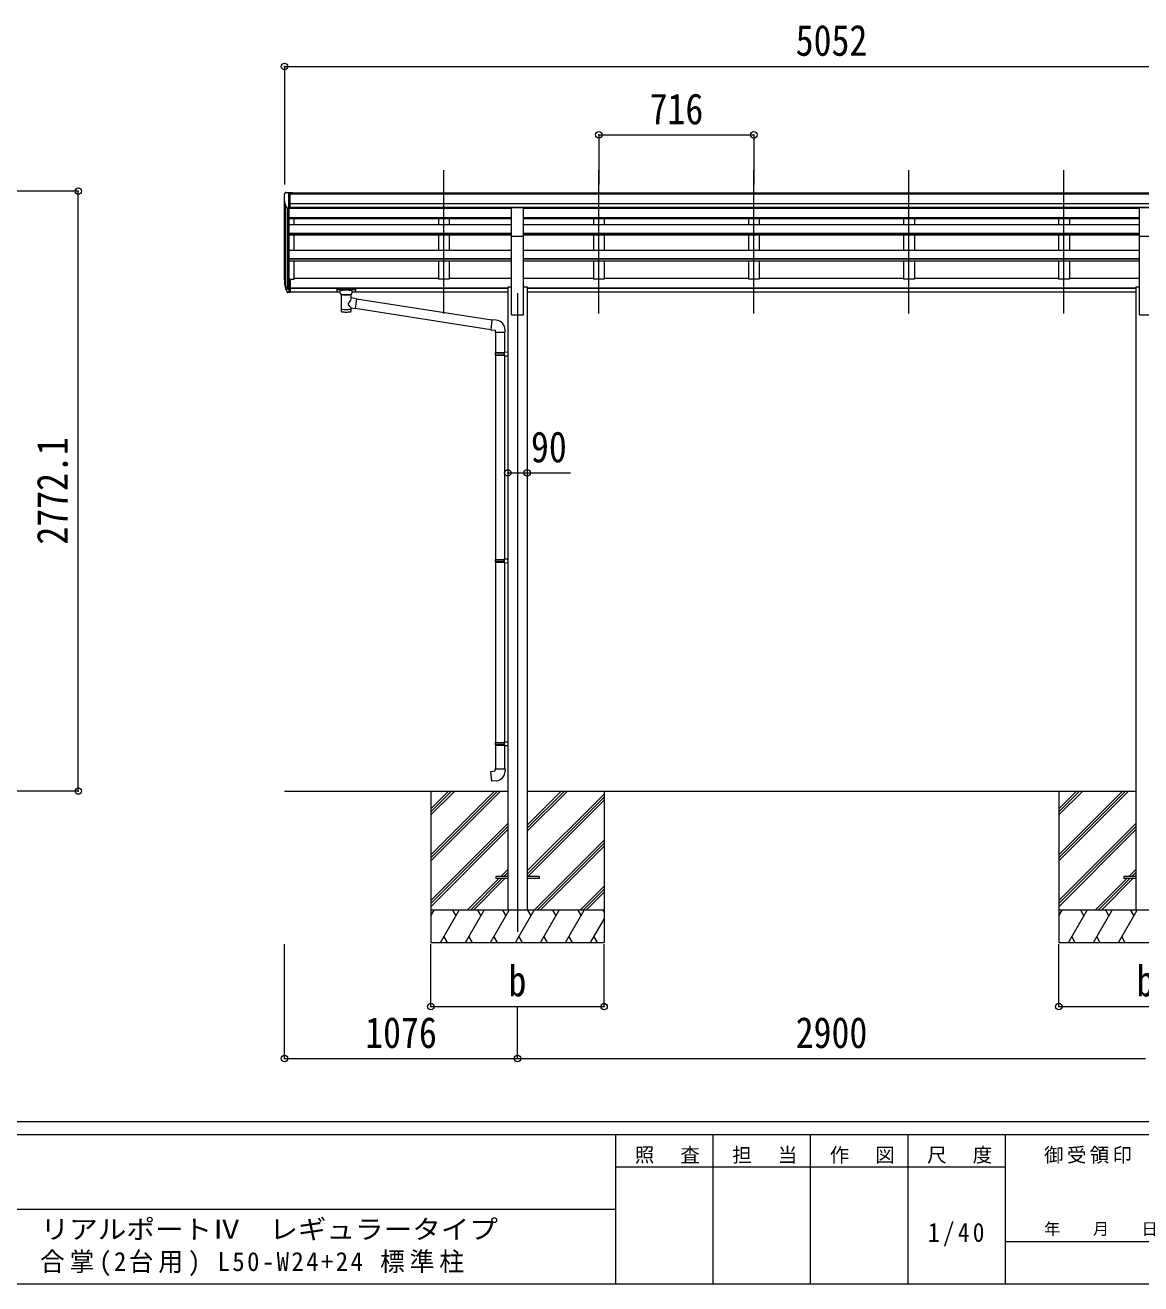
# Model space of a CAD drawing. Units: millimetres at full size. Extents: x -8385 to 8479, y -5853 to 5787.
# Drawn here: x 22 to 5174, y -5853 to -37 of the extents above; entities that cross this region are included whole.
import ezdxf
from ezdxf.enums import TextEntityAlignment as Align

# ---------------------------------------------------------------- set-up
doc = ezdxf.new("R2010")
doc.units = ezdxf.units.MM
doc.header["$LTSCALE"] = 30
doc.header["$PDMODE"] = 32
doc.header["$PDSIZE"] = 30
for name, color, linetype, lineweight in [('0-0_0', 7, 'Continuous', 9), ('0-1_本体', 4, 'Continuous', 9), ('0-2_部品', 7, 'Continuous', 9), ('0-8_PARTS2', 2, 'Continuous', 9), ('0-A_寸法', 6, 'Continuous', 9), ('F-0_240', 7, 'Continuous', 9)]:
    doc.layers.add(name, color=color, linetype=linetype, lineweight=lineweight)
doc.styles.add('ＭＳ ゴシック', font='')
doc.styles.get('ＭＳ ゴシック').set_extended_font_data('MS Gothic')

msp = doc.modelspace()

# ---------------------------------------------------------------- linework, layer by layer
at = {"layer": '0-0_0', "color": 6}
msp.add_line((267.9, -3575.54), (267.9, -803.44), dxfattribs=at)
at = {"layer": '0-0_0'}
for p, q in [((1219.71, -3575.54), (2250.51, -3575.54)), ((1895.71, -3575.54), (1895.71, -4275.54)), ((1895.71, -3869.72), (2189.89, -3575.54)), ((1895.71, -3883.86), (2204.03, -3575.54)), ((1895.71, -3898.01), (2218.17, -3575.54)), ((1895.71, -3685.88), (2006.04, -3575.54)), ((1895.71, -3671.73), (1991.9, -3575.54)), ((1895.71, -3657.59), (1977.75, -3575.54)), ((2340.91, -3575.54), (5150.51, -3575.54)), ((2340.91, -3761.17), (2526.54, -3575.54)), ((2340.91, -3747.03), (2512.4, -3575.54)), ((2340.91, -3732.89), (2498.25, -3575.54)), ((2340.91, -3945.02), (2695.71, -3590.22)), ((2340.91, -3959.16), (2695.71, -3604.37)), ((2695.71, -3575.54), (2695.71, -4275.54)), ((4795.71, -3575.54), (4795.71, -4275.54)), ((4795.71, -3869.72), (5089.89, -3575.54)), ((4795.71, -3883.86), (5104.03, -3575.54)), ((4795.71, -3898.01), (5118.17, -3575.54)), ((4795.71, -3685.88), (4906.04, -3575.54)), ((4795.71, -3671.73), (4891.9, -3575.54)), ((4795.71, -3657.59), (4877.75, -3575.54)), ((2343.17, -3971.04), (2695.71, -3618.51)), ((1895.71, -4081.85), (2250.51, -3727.06)), ((1895.71, -4095.99), (2250.51, -3741.2)), ((1895.71, -4110.14), (2250.51, -3755.34)), ((4795.71, -4081.85), (5150.51, -3727.06)), ((4795.71, -4095.99), (5150.51, -3741.2)), ((4795.71, -4110.14), (5150.51, -3755.34)), ((2372.51, -4125.54), (2695.71, -3802.35)), ((2386.66, -4125.54), (2695.71, -3816.5)), ((2400.8, -4125.54), (2695.71, -3830.64)), ((2218.65, -3971.04), (2250.51, -3939.19)), ((2232.79, -3971.04), (2250.51, -3953.33)), ((5118.65, -3971.04), (5150.51, -3939.19)), ((5132.79, -3971.04), (5150.51, -3953.33)), ((2064.15, -4125.54), (2209.65, -3980.04)), ((2078.29, -4125.54), (2223.79, -3980.04)), ((2092.43, -4125.54), (2237.93, -3980.04)), ((2246.93, -3971.04), (2250.51, -3967.47)), ((4964.15, -4125.54), (5109.65, -3980.04)), ((4978.29, -4125.54), (5123.79, -3980.04)), ((4992.43, -4125.54), (5137.93, -3980.04)), ((5146.93, -3971.04), (5150.51, -3967.47)), ((2584.65, -4125.54), (2695.71, -4014.49)), ((2598.79, -4125.54), (2695.71, -4028.63)), ((2612.93, -4125.54), (2695.71, -4042.77)), ((2695.71, -4125.54), (1895.71, -4125.54)), ((1895.71, -4153.05), (1911.59, -4125.54)), ((1940.45, -4275.54), (2027.06, -4125.54)), ((2012.06, -4151.52), (1997.06, -4125.54)), ((2055.92, -4275.54), (2142.53, -4125.54)), ((2127.52, -4151.53), (2112.52, -4125.54)), ((2171.39, -4275.54), (2258, -4125.54)), ((2243, -4151.53), (2227.99, -4125.54)), ((2286.86, -4275.54), (2373.47, -4125.54)), ((2358.47, -4151.53), (2343.46, -4125.54)), ((2402.33, -4275.54), (2488.94, -4125.54)), ((2473.94, -4151.53), (2458.94, -4125.54)), ((2517.8, -4275.54), (2604.41, -4125.54)), ((2574.41, -4125.54), (2589.41, -4151.53)), ((2689.88, -4125.54), (2695.71, -4135.64)), ((5595.71, -4125.54), (4795.71, -4125.54)), ((4795.71, -4153.05), (4811.59, -4125.54)), ((4840.45, -4275.54), (4927.06, -4125.54)), ((4912.06, -4151.52), (4897.06, -4125.54)), ((4955.92, -4275.54), (5042.53, -4125.54)), ((5027.52, -4151.53), (5012.52, -4125.54)), ((5071.39, -4275.54), (5158, -4125.54)), ((5143, -4151.53), (5127.99, -4125.54)), ((2633.27, -4275.54), (2695.71, -4167.41)), ((1895.71, -4275.54), (2695.71, -4275.54)), ((1955.45, -4249.56), (1970.45, -4275.54)), ((2070.92, -4249.56), (2085.92, -4275.54)), ((2186.39, -4249.56), (2201.39, -4275.54)), ((2301.86, -4249.56), (2316.86, -4275.54)), ((2417.33, -4249.56), (2432.33, -4275.54)), ((2532.8, -4249.56), (2547.8, -4275.54)), ((2648.27, -4249.56), (2663.27, -4275.54)), ((4795.71, -4275.54), (5595.71, -4275.54)), ((4855.45, -4249.56), (4870.45, -4275.54)), ((4970.92, -4249.56), (4985.92, -4275.54)), ((5086.39, -4249.56), (5101.39, -4275.54))]:
    msp.add_line(p, q, dxfattribs=at)
at = {"layer": '0-1_本体'}
for p, q in [((1246.21, -811.42), (6245.21, -811.42)), ((1219.71, -1212.42), (1219.71, -848.18)), ((1223.99, -866.97), (1223.99, -1236.68)), ((1246.21, -816.77), (6245.21, -816.77)), ((1246.21, -860.3), (6245.21, -860.3)), ((1233.71, -882.33), (1233.71, -1254.68)), ((1239.71, -882.8), (1239.71, -1210.25)), ((1239.71, -882.81), (2268.21, -882.81)), ((1239.71, -925.01), (2268.21, -925.01)), ((1239.71, -926.4), (2268.21, -926.4)), ((1239.71, -930.09), (2268.21, -930.09)), ((1246.21, -877.97), (6245.21, -877.97)), ((2268.21, -880.35), (1246.21, -880.35)), ((1264.71, -957.34), (1264.71, -930.09)), ((1930.71, -880.35), (1930.71, -882.81)), ((1930.71, -930.09), (1930.71, -957.34)), ((1980.71, -880.35), (1980.71, -882.81)), ((1980.71, -930.09), (1980.71, -957.34)), ((2323.21, -880.35), (5168.21, -880.35)), ((2323.21, -882.81), (5168.21, -882.81)), ((2323.21, -925.01), (5168.21, -925.01)), ((2323.21, -926.4), (5168.21, -926.4)), ((2323.21, -930.09), (5168.21, -930.09)), ((2646.71, -880.35), (2646.71, -882.81)), ((2646.71, -930.09), (2646.71, -957.34)), ((2696.71, -880.35), (2696.71, -882.81)), ((2696.71, -930.09), (2696.71, -957.34)), ((3362.71, -880.35), (3362.71, -882.81)), ((3362.71, -930.09), (3362.71, -957.34)), ((3412.71, -880.35), (3412.71, -882.81)), ((3412.71, -930.09), (3412.71, -957.34)), ((4078.71, -880.35), (4078.71, -882.81)), ((4078.71, -930.09), (4078.71, -957.34)), ((4128.71, -880.35), (4128.71, -882.81)), ((4128.71, -930.09), (4128.71, -957.34)), ((4794.71, -880.35), (4794.71, -882.81)), ((4794.71, -930.09), (4794.71, -957.34)), ((4844.71, -880.35), (4844.71, -882.81)), ((4844.71, -930.09), (4844.71, -957.34)), ((1239.71, -957.34), (2268.21, -957.34)), ((2323.21, -957.34), (5168.21, -957.34)), ((1239.71, -998.06), (2268.21, -998.06)), ((1239.71, -999.55), (2268.21, -999.55)), ((1239.71, -1006.36), (2268.21, -1006.36)), ((1264.71, -1075.85), (1264.71, -1006.36)), ((1930.71, -1006.36), (1930.71, -1075.85)), ((1980.71, -1006.36), (1980.71, -1075.85)), ((2268.21, -1375.54), (2268.21, -1011.6)), ((2323.21, -998.06), (5168.21, -998.06)), ((2323.21, -999.55), (5168.21, -999.55)), ((2323.21, -1006.36), (5168.21, -1006.36)), ((2323.21, -1375.54), (2323.21, -1011.6)), ((2646.71, -1006.36), (2646.71, -1075.85)), ((2696.71, -1006.36), (2696.71, -1075.85)), ((3362.71, -1006.36), (3362.71, -1075.85)), ((3412.71, -1006.36), (3412.71, -1075.85)), ((4078.71, -1006.36), (4078.71, -1075.85)), ((4128.71, -1006.36), (4128.71, -1075.85)), ((4794.71, -1006.36), (4794.71, -1075.85)), ((4844.71, -1006.36), (4844.71, -1075.85)), ((5168.21, -1375.54), (5168.21, -1011.6)), ((1239.71, -1075.85), (2268.21, -1075.85)), ((2323.21, -1075.85), (5168.21, -1075.85)), ((1239.71, -1115.16), (2268.21, -1115.16)), ((1239.71, -1116.64), (2268.21, -1116.64)), ((1239.71, -1126.12), (2268.21, -1126.12)), ((1264.71, -1211.08), (1264.71, -1126.12)), ((1930.71, -1126.12), (1930.71, -1211.08)), ((2323.21, -1115.16), (5168.21, -1115.16)), ((2323.21, -1116.64), (5168.21, -1116.64)), ((2323.21, -1126.12), (5168.21, -1126.12)), ((2646.71, -1126.12), (2646.71, -1211.08)), ((3362.71, -1126.12), (3362.71, -1211.08)), ((4078.71, -1126.12), (4078.71, -1211.08)), ((4794.71, -1126.12), (4794.71, -1211.08)), ((1246.21, -1211.08), (1264.71, -1211.08)), ((1264.71, -1206.28), (1930.71, -1206.28)), ((1980.71, -1206.28), (2268.21, -1206.28)), ((2323.21, -1206.28), (2646.71, -1206.28)), ((2696.71, -1206.28), (3362.71, -1206.28)), ((3412.71, -1206.28), (4078.71, -1206.28)), ((4128.71, -1206.28), (4794.71, -1206.28)), ((4844.71, -1206.28), (5168.21, -1206.28)), ((1246.21, -1250.58), (2250.71, -1250.58)), ((1246.21, -1251.96), (2250.71, -1251.96)), ((1246.21, -1269.14), (1477.71, -1269.14)), ((1531.71, -1269.14), (2250.71, -1269.14)), ((2250.71, -1245.54), (2268.21, -1245.54)), ((2250.71, -1245.54), (2250.71, -4125.54)), ((2323.21, -1245.54), (2340.71, -1245.54)), ((2340.71, -1245.54), (2340.71, -4125.54)), ((2340.71, -1250.58), (5150.71, -1250.58)), ((2340.71, -1251.96), (5150.71, -1251.96)), ((2340.71, -1269.14), (5150.71, -1269.14)), ((5150.71, -1245.54), (5168.21, -1245.54)), ((5150.71, -1245.54), (5150.71, -4125.54)), ((2268.21, -1375.54), (2323.21, -1375.54)), ((5168.21, -1375.54), (5223.21, -1375.54))]:
    msp.add_line(p, q, dxfattribs=at)
for points in [[(1980.71, -1126.12), (1980.71, -1211.08), (1930.71, -1211.08)], [(2696.71, -1126.12), (2696.71, -1211.08), (2646.71, -1211.08)], [(3412.71, -1126.12), (3412.71, -1211.08), (3362.71, -1211.08)], [(4128.71, -1126.12), (4128.71, -1211.08), (4078.71, -1211.08)], [(4844.71, -1126.12), (4844.71, -1211.08), (4794.71, -1211.08)]]:
    msp.add_lwpolyline(points, dxfattribs=at)
at = {"layer": '0-2_部品'}
for p, q in [((1224.62, -810.39), (1220.55, -816.2)), ((1227.71, -809.82), (1225.37, -809.96)), ((1227.71, -809.82), (1246.21, -809.82)), ((1239.71, -882.8), (1239.71, -809.82)), ((1246.21, -809.82), (1256.21, -809.91)), ((1246.21, -881.8), (1246.21, -809.82)), ((1256.21, -811.42), (1256.21, -809.91)), ((1217.71, -819.19), (1217.71, -819.82)), ((1232.08, -880.99), (1222.81, -864.93)), ((1239.71, -882.8), (1234.5, -882.49)), ((1246.21, -881.8), (1239.71, -881.8)), ((2268.21, -879.69), (2323.21, -879.69)), ((2268.21, -1011.76), (2268.21, -879.69)), ((2323.21, -1011.76), (2323.21, -879.69)), ((5168.21, -879.69), (5223.21, -879.69)), ((5168.21, -1011.76), (5168.21, -879.69)), ((2268.21, -1011.76), (2323.21, -1011.76)), ((5168.21, -1011.76), (5223.21, -1011.76)), ((1239.71, -1210.25), (1239.71, -1272.13)), ((1246.21, -1210.25), (1239.71, -1210.25)), ((1246.21, -1210.25), (1246.21, -1271.31)), ((1222.1, -1236.29), (1232.26, -1255.46)), ((1233.27, -1254.21), (1223.52, -1235.79)), ((1224.69, -1253.14), (1232.26, -1270.63)), ((1239.71, -1254.96), (1234.57, -1254.96)), ((1239.71, -1256.96), (1234.86, -1256.96)), ((1239.71, -1272.13), (1234.86, -1272.13)), ((1246.21, -1248.56), (1239.71, -1248.56)), ((1246.21, -1253.96), (1239.71, -1253.96)), ((1246.21, -1271.31), (1239.71, -1271.31)), ((1461.21, -1257.02), (1461.21, -1267.78)), ((1461.21, -1257.22), (1461.21, -1258.76)), ((1463.21, -1256.36), (1546.21, -1256.36)), ((1463.21, -1258.54), (1546.21, -1258.54)), ((1463.21, -1268.45), (1477.71, -1268.45)), ((1477.71, -1275.26), (1477.71, -1264.98)), ((1531.71, -1275.26), (1531.71, -1264.98)), ((1531.71, -1268.45), (1546.21, -1268.45)), ((1548.21, -1257.02), (1548.21, -1267.78)), ((1481.81, -1279.76), (1481.79, -1360.05)), ((1527.61, -1297.33), (1527.61, -1279.74)), ((1552.83, -1301.24), (1527.61, -1297.32)), ((1552.83, -1301.24), (1545.81, -1346.49)), ((1552.83, -1301.24), (2176.79, -1398.03)), ((1527.62, -1360.05), (1527.61, -1343.42)), ((1527.61, -1343.67), (1545.81, -1346.49)), ((2172.78, -1443.86), (1545.81, -1346.49)), ((2197.63, -1399.86), (2176.79, -1398.03)), ((2238.71, -1455.6), (2238.71, -1444.68)), ((2192.71, -1455.6), (2238.71, -1455.6)), ((2194.71, -1455.6), (2194.71, -1549.6)), ((2236.71, -1455.6), (2236.71, -1547.04)), ((2192.71, -1551.6), (2193.71, -1549.6)), ((2192.71, -1551.6), (2236.71, -1551.6)), ((2192.71, -1551.6), (2192.71, -1559.6)), ((2192.71, -1559.6), (2236.71, -1559.6)), ((2192.71, -1559.6), (2193.71, -1561.6)), ((2193.71, -1549.6), (2236.71, -1549.6)), ((2193.71, -1561.6), (2236.71, -1561.6)), ((2194.71, -1561.6), (2194.71, -2505.79)), ((2232.23, -1551.6), (2231.8, -1549.6)), ((2234.71, -1547.1), (2250.71, -1546.63)), ((2234.71, -1549.1), (2234.71, -1547.1)), ((2234.71, -1549.1), (2236.71, -1549.1)), ((2234.71, -1564.1), (2234.71, -1562.1)), ((2234.71, -1564.1), (2250.71, -1564.57)), ((2236.71, -1564.16), (2236.71, -2503.23)), ((2250.71, -1546.63), (2250.71, -1564.57)), ((2192.71, -2507.79), (2193.71, -2505.79)), ((2192.71, -2507.79), (2236.71, -2507.79)), ((2192.71, -2507.79), (2192.71, -2515.79)), ((2192.71, -2515.79), (2236.71, -2515.79)), ((2192.71, -2515.79), (2193.71, -2517.79)), ((2193.71, -2505.79), (2236.71, -2505.79)), ((2193.71, -2517.79), (2236.71, -2517.79)), ((2194.71, -2517.79), (2194.71, -3350.95)), ((2232.23, -2507.79), (2231.8, -2505.79)), ((2234.71, -2503.29), (2250.71, -2502.82)), ((2234.71, -2505.29), (2234.71, -2503.29)), ((2234.71, -2505.29), (2236.71, -2505.29)), ((2234.71, -2520.29), (2234.71, -2518.29)), ((2234.71, -2520.29), (2250.71, -2520.76)), ((2236.71, -2520.35), (2236.71, -3348.39)), ((2250.71, -2502.82), (2250.71, -2520.76)), ((2192.71, -3352.95), (2193.71, -3350.95)), ((2192.71, -3352.95), (2236.71, -3352.95)), ((2192.71, -3352.95), (2192.71, -3360.95)), ((2192.71, -3360.95), (2236.71, -3360.95)), ((2192.71, -3360.95), (2193.71, -3362.95)), ((2193.71, -3350.95), (2236.71, -3350.95)), ((2193.71, -3362.95), (2236.71, -3362.95)), ((2194.71, -3362.95), (2194.71, -3472.95)), ((2232.23, -3352.95), (2231.8, -3350.95)), ((2234.71, -3348.45), (2250.71, -3347.98)), ((2234.71, -3350.45), (2234.71, -3348.45)), ((2234.71, -3350.45), (2236.71, -3350.45)), ((2234.71, -3365.45), (2234.71, -3363.45)), ((2234.71, -3365.45), (2250.71, -3365.92)), ((2236.71, -3365.51), (2236.71, -3472.95)), ((2250.71, -3347.98), (2250.71, -3365.92)), ((2192.71, -3472.95), (2238.71, -3472.95)), ((2192.71, -3482.95), (2192.71, -3472.95)), ((2238.71, -3472.95), (2238.71, -3483.87))]:
    msp.add_line(p, q, dxfattribs=at)
at = {"layer": '0-2_部品', "color": 4}
for p, q in [((2195.91, -3971.04), (2195.91, -3980.04)), ((2250.71, -3971.04), (2195.91, -3971.04)), ((2250.71, -3980.04), (2195.91, -3980.04)), ((2395.51, -3971.04), (2340.71, -3971.04)), ((5095.91, -3971.04), (5095.91, -3980.04)), ((5150.71, -3971.04), (5095.91, -3971.04)), ((5150.71, -3980.04), (5095.91, -3980.04))]:
    msp.add_line(p, q, dxfattribs=at)
at = {"layer": '0-2_部品'}
for points in [[(1461.21, -1257.02), (1461.25, -1256.83), (1461.33, -1256.69), (1461.43, -1256.6), (1461.53, -1256.54), (1461.65, -1256.49), (1461.94, -1256.43), (1462.43, -1256.38), (1462.97, -1256.36), (1463.21, -1256.36)], [(1461.21, -1267.78), (1461.25, -1267.98), (1461.33, -1268.12), (1461.43, -1268.21), (1461.53, -1268.27), (1461.65, -1268.32), (1461.94, -1268.38), (1462.43, -1268.42), (1462.97, -1268.45), (1463.21, -1268.45)], [(1477.75, -1275.2), (1477.72, -1275.55), (1477.97, -1276.51), (1478.49, -1277.39), (1479.29, -1278.23), (1480.41, -1279.03), (1481.81, -1279.76)], [(1527.61, -1279.74), (1527.84, -1279.65), (1529.2, -1278.92), (1530.31, -1278.07), (1531.07, -1277.2), (1531.53, -1276.3), (1531.7, -1275.42)], [(1546.21, -1256.36), (1546.56, -1256.36), (1547.09, -1256.39), (1547.54, -1256.44), (1547.84, -1256.52), (1548.01, -1256.62), (1548.13, -1256.75), (1548.2, -1256.93), (1548.21, -1257.02)], [(1546.21, -1268.45), (1546.56, -1268.44), (1547.09, -1268.42), (1547.54, -1268.37), (1547.84, -1268.29), (1548.01, -1268.19), (1548.13, -1268.05), (1548.2, -1267.87), (1548.21, -1267.78)], [(2176.79, -1398.03), (2172.78, -1443.86), (2192.71, -1445.6), (2192.71, -1455.6)], [(2232.23, -1551.6), (2232.23, -1559.6), (2231.8, -1561.6)], [(2234.71, -1562.1), (2236.71, -1562.1), (2236.71, -1549.1)], [(2232.23, -2507.79), (2232.23, -2515.79), (2231.8, -2517.79)], [(2234.71, -2518.29), (2236.71, -2518.29), (2236.71, -2505.29)], [(2232.23, -3352.95), (2232.23, -3360.95), (2231.8, -3362.95)], [(2234.71, -3363.45), (2236.71, -3363.45), (2236.71, -3350.45)], [(2197.63, -3528.69), (2176.79, -3530.52), (2172.78, -3484.69), (2192.71, -3482.95)]]:
    msp.add_lwpolyline(points, dxfattribs=at)
at = {"layer": '0-2_部品', "color": 4}
msp.add_lwpolyline([(2395.51, -3971.04), (2395.51, -3980.04), (2340.71, -3980.04)], dxfattribs=at)
at = {"layer": '0-2_部品'}
for centre, radius, start, end in [((1225.44, -810.96), 1, 93.5, 145), ((1220.71, -819.19), 3, 93, 180), ((1419.71, -819.82), 202, 180, 192.90261), ((1234.68, -879.49), 3, 210, 266.5), ((1308.37, -1214.12), 89.07, 174.49576, 194.41188), ((1307.65, -1209.84), 88.05, 177.22392, 197.21071), ((1352.93, -1217.07), 133.22, 183.27987, 195.71302), ((1234.86, -1253.96), 3, 210, 270), ((1234.86, -1269.13), 3, 210, 270), ((1234.57, -1253.46), 1.5, 210, 270), ((2193.71, -1444.68), 45, 0, 85), ((2193.71, -3483.87), 45, 275, 0)]:
    msp.add_arc(centre, radius, start, end, dxfattribs=at)
for centre, major_axis, ratio, start_param, end_param in [((1463.21, -1258.76), (2, 0), 0.109601, 1.5707963, 3.1415927), ((1504.71, -1264.98), (27, 0), 0.122176, 6.2831853, 9.424778), ((1515.71, -1275.26), (16, 0), 0.361356, 6.2636979, 6.2831853), ((1546.21, -1258.76), (2, 0), 0.109601, 0, 1.5707963), ((1504.72, -1280.21), (-22.91, 0.42), 0.072511, 0.0008029, 1.5715993), ((1504.72, -1281.83), (-22.91, 0.42), 0.072511, 0.0008029, 1.5715993), ((1504.7, -1280.21), (22.92, 0.42), 0.07247, 4.71158, 6.2823764), ((1504.7, -1281.83), (22.92, 0.42), 0.07247, 4.71158, 6.2823764), ((1504.71, -1323.87), (-22.81, -26.62), 0.234429, 1.6855472, 3.1268519), ((1507.26, -1321.22), (20.32, -22.25), 0.045535, 0.0389954, 1.3075346), ((1504.71, -1360.05), (22.92, 0), 0.101955, 3.1415499, 6.2833984), ((1504.71, -1347.61), (22.91, 0), 0.122865, 3.1415927, 6.2831853)]:
    msp.add_ellipse(centre, major_axis=major_axis, ratio=ratio, start_param=start_param, end_param=end_param, dxfattribs=at)
at = {"layer": '0-8_PARTS2'}
for p, q in [((1955.71, -1369.34), (1955.71, -706.81)), ((2671.71, -1369.34), (2671.71, -706.81)), ((3387.71, -1369.34), (3387.71, -706.81)), ((4103.71, -1369.34), (4103.71, -706.81)), ((4819.71, -1369.34), (4819.71, -706.81)), ((2295.71, -1275.54), (2295.71, -4225.54))]:
    msp.add_line(p, q, dxfattribs=at)
at = {"layer": '0-A_寸法'}
for p, q in [((1219.71, -227.19), (1219.71, -772.81)), ((1219.71, -227.19), (6271.71, -227.19)), ((2671.71, -543.8), (2671.71, -772.81)), ((2671.71, -543.8), (3387.71, -543.8)), ((3387.71, -543.8), (3387.71, -772.81)), ((267.9, -803.44), (-3115.9, -803.44)), ((2250.71, -2105.73), (2340.71, -2105.73)), ((2340.71, -2105.73), (2540.71, -2105.73)), ((267.9, -3575.54), (-201.12, -3575.54)), ((1219.71, -4811.91), (1219.71, -4282.96)), ((1895.71, -4571.93), (1895.71, -4282.96)), ((2695.71, -4571.93), (2695.71, -4282.96)), ((4795.71, -4571.93), (4795.71, -4282.96)), ((1895.71, -4571.93), (2695.71, -4571.93)), ((2295.71, -4811.91), (2295.71, -4571.93)), ((4795.71, -4571.93), (5595.71, -4571.93)), ((1219.71, -4811.91), (2295.71, -4811.91)), ((2295.71, -4811.91), (5195.71, -4811.91))]:
    msp.add_line(p, q, dxfattribs=at)
for p in [(1219.71, -227.19), (2671.71, -543.8), (3387.71, -543.8), (267.9, -803.44), (2250.71, -2105.73), (2340.71, -2105.73), (267.9, -3575.54), (1895.71, -4571.93), (2695.71, -4571.93), (4795.71, -4571.93), (1219.71, -4811.91), (2295.71, -4811.91)]:
    msp.add_point(p, dxfattribs=at)
at = {"layer": 'F-0_240', "color": 5}
for p, q in [((-8385.45, -5102.66), (8054.55, -5102.66)), ((-8385.45, -5162.66), (5387.79, -5162.66)), ((2747.79, -5162.66), (2747.79, -5852.66)), ((3197.79, -5162.66), (3197.79, -5852.66)), ((3647.79, -5162.66), (3647.79, -5852.66)), ((4097.79, -5162.66), (4097.79, -5852.66)), ((4547.79, -5162.66), (4547.79, -5852.66)), ((2747.79, -5312.66), (4547.79, -5312.66)), ((-3402.21, -5507.66), (2747.79, -5507.66)), ((4547.79, -5657.66), (5387.79, -5657.66)), ((-8385.45, -5852.66), (8054.55, -5852.66))]:
    msp.add_line(p, q, dxfattribs=at)

# ---------------------------------------------------------------- texts
at = {"layer": '0-A_寸法', "color": 7, "style": 'ＭＳ ゴシック', "width": 0.85}
for s, p in [('5052', (3580.71, -221.19)), ('716', (2905.96, -537.8)), ('90', (2358.21, -2099.73)), ('b', (2254.46, -4566.93)), ('b', (5154.46, -4566.93)), ('1076', (1592.71, -4805.91)), ('2900', (3580.71, -4805.91))]:
    msp.add_text(s, height=143, dxfattribs=at).set_placement(p, align=Align.BOTTOM_LEFT)
msp.add_text('2772.1', height=143, rotation=90, dxfattribs=at).set_placement((261.9, -2436.99), align=Align.BOTTOM_LEFT)
at = {"layer": 'F-0_240', "style": 'ＭＳ ゴシック', "width": 1.1}
msp.add_text('リアルポートⅣ\u3000レギュラータイプ', height=87.98, dxfattribs=at).set_placement((93.72, -5671.05), align=Align.BOTTOM_LEFT)
at = {"layer": 'F-0_240', "style": 'ＭＳ ゴシック'}
msp.add_text('年\u3000\u3000月\u3000\u3000日', height=54.99, dxfattribs=at).set_placement((4727.79, -5642.66), align=Align.BOTTOM_LEFT)
at = {"layer": 'F-0_240', "attachment_point": 7, "style": 'ＭＳ ゴシック'}
for s, insert, char_height in [('\\T1.17;照\u3000査', (2837.79, -5297.66), 65.98), ('\\T1.17;担\u3000当', (3287.79, -5297.66), 65.98), ('\\T1.17;作\u3000図', (3737.79, -5297.66), 65.98), ('\\T1.17;尺\u3000度', (4187.79, -5297.66), 65.98), ('\\T1.17;御受領印', (4727.79, -5297.66), 65.98), ('\\T1.28;\\W0.9;1/40', (4191.54, -5680.16), 87.98), ('\\T1.2;\\W0.95;合掌(2台用)\\~L50-W24+24\\~標準柱', (90.66, -5817.05), 87.98)]:
    msp.add_mtext(s, dxfattribs=dict(at, insert=insert, char_height=char_height))

doc.saveas('drawing.dxf')
